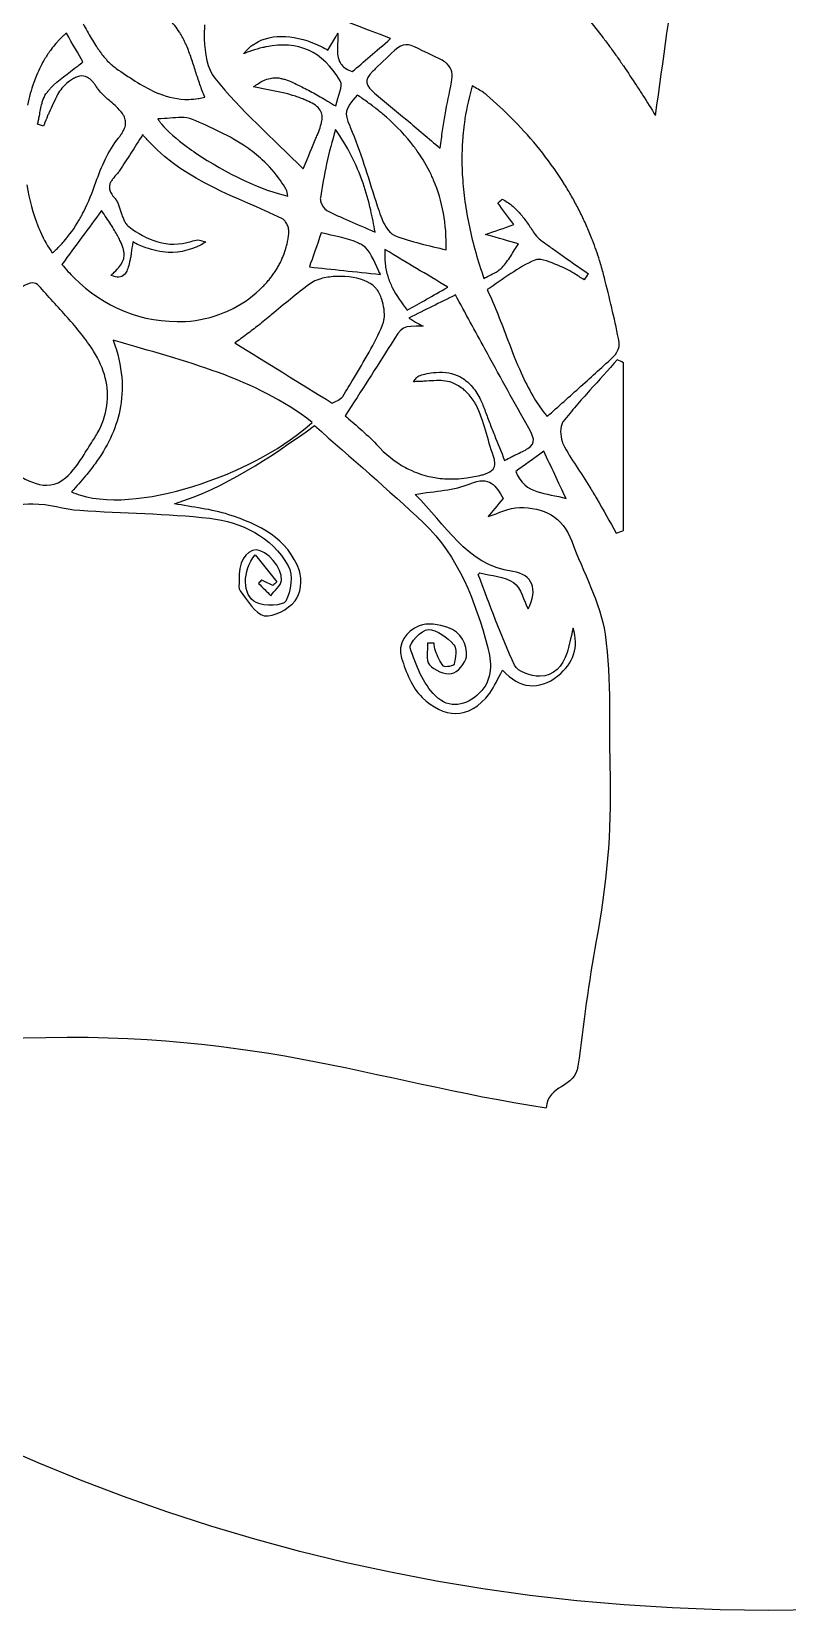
# Model space of a CAD drawing. Extents: x 0 to 430, y 0 to 430.
# Drawn here: x 130.6 to 217.1, y 0.1 to 180.9 of the extents above; entities that cross this region are included whole.
import ezdxf

# ---------------------------------------------------------------- set-up
doc = ezdxf.new("R2010")
doc.units = 0
doc.layers.add('Calque_1', color=7, linetype='CONTINUOUS')

msp = doc.modelspace()

# ---------------------------------------------------------------- linework, layer by layer
at = {"layer": 'Calque_1', "color": 7}
for points in [[(133.66023, 179.88313), (133.66023, 179.88261)], [(134.57985, 180.75994), (134.57956, 180.7606)], [(137.93245, 179.37878), (137.93245, 179.37826)], [(147.6073, 180.75649), (147.6073, 180.75701)], [(147.80574, 180.41905), (147.80574, 180.41956)], [(148.32612, 179.36588), (148.32612, 179.3664)], [(155.95184, 179.43516), (155.95235, 179.43516)], [(138.18825, 178.98914), (138.18825, 178.98862)], [(139.01197, 177.8998), (139.01197, 177.89928)], [(148.62274, 178.63672), (148.62274, 178.63724)], [(148.89094, 177.8931), (148.89094, 177.89362)], [(165.80494, 177.64511), (165.80494, 177.6446)], [(149.14054, 177.14069), (149.14054, 177.14121)], [(149.38032, 176.38518), (149.38032, 176.3857)], [(144.94546, 173.93255), (144.94597, 173.93255)], [(156.32184, 174.84364), (156.32236, 174.84364)], [(162.1344, 174.31501), (162.13492, 174.31501)], [(162.88371, 173.92175), (162.88423, 173.92175)], [(167.87055, 173.6789), (167.87055, 173.67838)], [(181.06446, 174.73462), (181.06457, 174.73465)], [(148.59954, 173.18379), (148.60006, 173.18379)], [(165.43136, 172.42726), (165.43136, 172.42778)], [(131.96453, 170.10891), (131.28188, 170.3368)], [(147.7095, 171.09763), (147.7095, 171.09815)], [(163.69863, 170.14471), (163.69863, 170.14522)], [(180.12816, 170.32613), (180.12816, 170.32561)], [(180.21966, 170.97364), (180.21966, 170.97312)], [(185.68124, 170.90436), (185.68072, 170.90436)], [(140.54362, 168.75203), (140.54362, 168.75254)], [(140.74361, 169.00627), (140.74361, 169.00679)], [(140.91518, 169.25014), (140.91518, 169.25065)], [(141.05832, 169.48475), (141.05832, 169.48527)], [(143.33057, 169.14585), (143.33115, 169.14629)], [(143.33115, 169.14629), (143.33115, 169.14429)], [(144.15946, 168.21051), (144.15946, 168.21102)], [(163.37927, 169.25381), (163.37927, 169.25432)], [(167.32278, 169.43058), (167.32278, 169.43006)], [(177.66013, 169.6083), (177.66013, 169.60882)], [(179.9876, 169.0151), (179.9876, 169.01458)], [(141.96482, 167.01264), (141.96482, 167.01212)], [(155.20569, 167.70817), (155.20517, 167.70817)], [(177.37281, 167.60016), (177.37281, 167.60068)], [(179.88218, 167.00954), (179.88218, 167.00902)], [(140.43779, 164.71252), (140.43779, 164.712)], [(140.57525, 164.8846), (140.57525, 164.88409)], [(157.0185, 166.27415), (157.01798, 166.27415)], [(139.50446, 163.11727), (139.50446, 163.11675)], [(139.52146, 163.31829), (139.52146, 163.31777)], [(139.52516, 162.90436), (139.52516, 162.90385)], [(139.57216, 163.50949), (139.57216, 163.50898)], [(139.65076, 163.69243), (139.65076, 163.69191)], [(139.75307, 163.86916), (139.75307, 163.86864)], [(139.87296, 164.04073), (139.87296, 164.04021)], [(168.55292, 163.56836), (168.55292, 163.56887)], [(179.93848, 164.2681), (179.93848, 164.26759)], [(191.62713, 163.44073), (191.62713, 163.44125)], [(139.58926, 162.67905), (139.58926, 162.67854)], [(139.70088, 162.43876), (139.70088, 162.43824)], [(184.47413, 161.74887), (184.47464, 161.74887)], [(163.77176, 157.91496), (163.77176, 157.91446)], [(168.02112, 156.71917), (168.0206, 156.71917)], [(189.97456, 156.29237), (189.97508, 156.29237)], [(130.70453, 152.17578), (130.70453, 152.17681)], [(134.75338, 153.48944), (134.75389, 153.48944)], [(165.90755, 152.91117), (165.90755, 152.91216)], [(183.77753, 153.40312), (183.77804, 153.40312)], [(192.69275, 153.27395), (192.69223, 153.27395)], [(179.13109, 150.79559), (179.13103, 150.79603)], [(173.59909, 149.02713), (173.59961, 149.02713)], [(139.94893, 145.5917), (139.94893, 145.5897)], [(139.94893, 145.59126), (139.94893, 145.5917)], [(197.6653, 143.35565), (197.6653, 143.35465)], [(198.37688, 123.81218), (198.37688, 143.02546)], [(189.25083, 132.88548), (189.25083, 132.88601)], [(173.41097, 131.02049), (173.41149, 131.02049)], [(174.12617, 130.66547), (174.12669, 130.66547)], [(182.1603, 130.17504), (182.16082, 130.17504)]]:
    msp.add_lwpolyline(points, dxfattribs=at)
for points in [[(173.46142, 179.44543)], [(167.87055, 173.67892)], [(165.40375, 169.72354)], [(163.77176, 157.91496)], [(171.05454, 155.99363)], [(197.66529, 143.35568)]]:
    msp.add_lwpolyline(points, close=True, dxfattribs=at)
for points in [[(215, 0.14453), (96.33861, 0.14454), (0.14456, 96.33859), (0.14455, 214.99998)], [(429.85545, 215.00007), (429.85545, 96.33865), (333.66142, 0.14454), (215, 0.14453)], [(202.03642, 171.33216), (202.92732, 177.70313), (203.78575, 183.84331), (204.64711, 190.00234)], [(171.71259, 180.14419), (164.84445, 182.77505), (158.70167, 185.12804), (152.36855, 187.55407)], [(136.49481, 181.82049), (136.80996, 181.28084), (137.12003, 180.72612), (137.44101, 180.18235)], [(147.5241, 180.8862), (147.20003, 181.3934), (146.82462, 181.87168), (146.37534, 182.30782)], [(147.6073, 180.75701), (147.5805, 180.80061), (147.5517, 180.84301), (147.5241, 180.8862)], [(150.40541, 181.70938), (150.37711, 181.19812), (150.36381, 180.65108), (150.37851, 180.09552)], [(156.19265, 179.59484), (158.1531, 180.81517), (160.9585, 180.61917), (163.8144, 179.19796)], [(194.34025, 182.40642), (194.91153, 181.70781), (195.46667, 181.00018), (196.00837, 180.28407)], [(133.37705, 179.56894), (133.19209, 179.35597), (133.01501, 179.13613), (132.8453, 178.91006)], [(133.66023, 179.88261), (133.56403, 179.77972), (133.46939, 179.67528), (133.37705, 179.56894)], [(133.95479, 180.18647), (133.85458, 180.08707), (133.75653, 179.98611), (133.66023, 179.88313)], [(134.26123, 180.47896), (134.15706, 180.38326), (134.055, 180.28587), (133.95479, 180.18647)], [(134.57956, 180.7606), (134.4714, 180.6687), (134.36539, 180.57465), (134.26123, 180.47896)], [(136.48258, 177.48159), (135.98967, 178.33102), (135.29158, 179.5342), (134.57985, 180.75994)], [(137.44101, 180.18235), (137.60146, 179.91053), (137.76458, 179.64177), (137.93245, 179.37878)], [(137.93245, 179.37826), (138.01635, 179.24689), (138.10179, 179.11708), (138.18825, 178.98914)], [(147.80574, 180.41956), (147.74204, 180.53317), (147.67564, 180.64545), (147.6073, 180.75649)], [(147.99074, 180.07488), (147.93124, 180.1908), (147.86947, 180.30544), (147.80574, 180.41905)], [(148.14939, 179.7395), (148.09639, 179.85108), (148.0471, 179.96516), (147.99074, 180.07488)], [(148.32612, 179.3664), (148.27092, 179.49276), (148.20838, 179.61518), (148.14939, 179.7395)], [(148.62274, 178.63724), (148.52914, 178.88281), (148.43084, 179.12616), (148.32612, 179.36588)], [(150.37851, 180.09552), (150.42271, 178.42822), (150.7167, 176.68418), (151.59239, 175.5976)], [(155.0847, 178.64606), (155.21585, 178.79763), (155.35391, 178.93887), (155.49863, 179.07032)], [(155.49863, 179.07032), (155.64324, 179.20169), (155.79458, 179.32366), (155.95184, 179.43516)], [(157.0696, 179.11321), (156.64987, 179.01401), (156.22088, 178.88993), (155.78234, 178.74114)], [(155.95235, 179.43516), (156.03105, 179.49096), (156.11097, 179.54398), (156.19265, 179.59484)], [(157.48559, 179.20411), (157.34786, 179.17661), (157.20945, 179.14621), (157.0696, 179.11321)], [(165.94451, 175.28911), (163.92917, 178.7379), (161.06676, 179.91874), (157.48559, 179.20411)], [(163.8144, 179.19796), (164.0524, 179.07953), (164.29086, 178.95245), (164.52909, 178.81711)], [(164.52909, 178.81711), (164.82907, 179.32836), (165.12879, 179.83974), (165.42878, 180.35086)], [(165.42878, 180.35086), (165.49048, 180.45591), (165.55265, 180.56051), (165.6143, 180.66557)], [(165.668, 180.75707), (165.6946, 179.6563), (165.44056, 178.53282), (165.80494, 177.64511)], [(165.6143, 180.66557), (165.6322, 180.69607), (165.6501, 180.72657), (165.668, 180.75707)], [(167.32423, 176.35734), (168.65005, 177.5013), (169.96006, 178.63184), (171.71259, 180.14419)], [(173.46142, 179.44543), (172.61867, 179.44143), (172.04012, 178.63498), (170.06369, 176.80321)], [(177.45136, 177.73752), (175.15407, 178.82884), (174.20502, 179.44935), (173.46142, 179.44543)], [(196.00837, 180.28407), (196.27917, 179.92607), (196.54647, 179.56615), (196.8109, 179.20403)], [(196.8109, 179.20403), (197.07542, 178.8418), (197.33653, 178.47777), (197.59535, 178.11159)], [(132.13216, 177.85276), (131.76358, 177.24349), (131.44039, 176.59954), (131.16013, 175.92885)], [(132.8453, 178.91006), (132.59084, 178.57112), (132.35331, 178.21833), (132.13216, 177.85276)], [(135.91466, 177.02994), (136.10392, 177.17658), (136.29374, 177.32656), (136.48258, 177.48159)], [(138.18825, 178.98862), (138.27475, 178.86069), (138.36277, 178.73507), (138.45231, 178.61138)], [(138.45231, 178.61138), (138.54201, 178.48747), (138.63289, 178.36589), (138.7262, 178.24706)], [(138.7262, 178.24706), (138.8194, 178.12835), (138.91465, 178.01261), (139.01197, 177.8998)], [(139.01197, 177.89928), (139.10917, 177.78657), (139.20885, 177.67713), (139.31066, 177.57114)], [(139.31066, 177.57114), (139.61645, 177.25277), (139.94371, 176.96667), (140.29975, 176.72364)], [(148.89094, 177.89362), (148.80524, 178.14315), (148.71634, 178.39109), (148.62274, 178.63672)], [(149.14054, 177.14121), (149.05954, 177.39268), (148.97661, 177.64357), (148.89094, 177.8931)], [(155.78234, 178.74114), (155.49044, 178.64214), (155.1941, 178.53201), (154.89402, 178.41145)], [(154.89402, 178.41145), (154.95592, 178.49215), (155.0193, 178.57045), (155.0847, 178.64606)], [(165.80494, 177.6446), (165.95076, 177.28957), (166.19572, 176.97217), (166.59714, 176.70925)], [(178.04305, 177.37941), (177.87911, 177.50833), (177.68302, 177.62748), (177.45136, 177.73752)], [(178.19601, 177.24712), (178.14831, 177.29222), (178.09771, 177.33642), (178.04305, 177.37941)], [(178.68384, 175.14233), (178.84981, 176.00995), (178.76824, 176.70578), (178.19601, 177.24712)], [(197.59535, 178.11159), (197.85408, 177.74553), (198.11006, 177.37763), (198.36378, 177.00778)], [(131.16013, 175.92885), (131.04803, 175.66057), (130.94295, 175.38819), (130.84439, 175.11185)], [(132.78306, 174.4642), (133.65594, 175.39524), (134.77932, 176.15013), (135.91466, 177.02994)], [(135.38863, 175.56858), (135.24129, 175.48378), (135.09702, 175.38532), (134.95661, 175.27867)], [(135.83873, 175.77528), (135.68618, 175.72448), (135.53582, 175.65326), (135.38863, 175.56858)], [(136.06973, 175.83578), (135.99253, 175.82108), (135.91493, 175.80068), (135.83873, 175.77528)], [(137.0154, 175.68799), (136.69674, 175.86129), (136.37935, 175.89449), (136.06973, 175.83578)], [(137.25415, 175.53089), (137.17445, 175.59249), (137.09507, 175.64466), (137.0154, 175.68799)], [(137.49341, 175.31695), (137.41381, 175.39835), (137.33389, 175.4693), (137.25415, 175.53089)], [(140.29975, 176.72364), (141.71036, 175.76082), (143.16893, 174.72317), (144.75322, 174.02045)], [(149.38032, 176.3857), (149.30082, 176.63716), (149.22151, 176.88922), (149.14054, 177.14069)], [(149.62113, 175.63329), (149.53983, 175.88278), (149.45983, 176.13372), (149.38032, 176.38518)], [(149.87176, 174.88967), (149.78546, 175.13539), (149.70245, 175.38364), (149.62113, 175.63329)], [(151.59239, 175.5976), (154.54628, 171.93298), (158.13975, 168.78425), (161.69513, 165.20961)], [(157.00345, 175.25296), (157.12072, 175.31266), (157.23987, 175.367), (157.3595, 175.41574)], [(157.3595, 175.41574), (157.59876, 175.51324), (157.84159, 175.58684), (158.08349, 175.62813)], [(158.08349, 175.62813), (158.26491, 175.65913), (158.44556, 175.67213), (158.62402, 175.66323)], [(158.62402, 175.66323), (158.68352, 175.66023), (158.74291, 175.65423), (158.80179, 175.64673)], [(158.80179, 175.64673), (158.94574, 175.62743), (159.08874, 175.60073), (159.23122, 175.56713)], [(159.23122, 175.56713), (159.3737, 175.53363), (159.51541, 175.49373), (159.65652, 175.44827)], [(159.65652, 175.44827), (159.93873, 175.35747), (160.21849, 175.24499), (160.49574, 175.12116)], [(166.59714, 176.70925), (166.79792, 176.57774), (167.03787, 176.45958), (167.32423, 176.35734)], [(169.65183, 176.35673), (168.56864, 175.42444), (168.9329, 174.68167), (169.88179, 173.89952)], [(170.06369, 176.80321), (169.91573, 176.66619), (169.80419, 176.488), (169.65183, 176.35673)], [(198.36378, 177.00778), (198.87129, 176.26799), (199.36935, 175.52098), (199.86084, 174.76709)], [(130.84439, 175.11185), (130.54862, 174.28266), (130.31322, 173.41961), (130.13332, 172.53578)], [(131.93919, 173.19503), (132.04885, 173.48388), (132.18658, 173.75046), (132.36862, 173.98258)], [(132.36862, 173.98258), (132.43382, 174.06578), (132.50103, 174.14781), (132.57016, 174.22804)], [(132.57016, 174.22804), (132.63916, 174.30814), (132.71041, 174.3867), (132.78306, 174.4642)], [(133.58099, 173.73355), (133.22199, 173.08387), (132.94953, 172.3414), (132.61154, 171.67941)], [(134.06313, 174.45753), (133.88217, 174.23843), (133.72459, 173.99342), (133.58099, 173.73355)], [(134.20317, 174.6167), (134.15487, 174.5653), (134.10837, 174.51231), (134.06313, 174.45753)], [(134.35355, 174.76552), (134.30185, 174.71792), (134.25151, 174.66802), (134.20317, 174.6167)], [(134.95661, 175.27867), (134.74601, 175.11869), (134.54419, 174.94089), (134.35355, 174.76552)], [(137.73216, 175.04152), (137.65286, 175.14415), (137.57304, 175.2356), (137.49341, 175.31695)], [(137.96935, 174.69942), (137.89055, 174.82483), (137.81147, 174.93889), (137.73216, 175.04152)], [(138.2205, 174.34233), (138.1309, 174.45778), (138.04676, 174.57625), (137.96935, 174.69942)], [(138.81426, 173.68449), (138.60092, 173.89396), (138.39977, 174.11143), (138.2205, 174.34233)], [(139.14189, 173.37547), (139.03041, 173.4772), (138.92093, 173.57976), (138.81426, 173.68449)], [(144.75322, 174.02045), (144.81762, 173.99185), (144.88063, 173.96005), (144.94546, 173.93255)], [(144.94597, 173.93255), (145.00387, 173.90805), (145.0634, 173.88785), (145.12168, 173.86435)], [(145.12168, 173.86435), (145.14068, 173.85635), (145.15998, 173.84975), (145.17908, 173.84215)], [(145.17908, 173.84215), (146.25169, 173.41567), (147.38277, 173.15186), (148.59954, 173.18379)], [(150.14203, 174.16103), (150.04753, 174.40087), (149.95807, 174.64395), (149.87176, 174.88967)], [(150.44175, 173.45255), (150.33578, 173.68454), (150.23655, 173.92119), (150.14203, 174.16103)], [(156.003, 174.61058), (156.10632, 174.69038), (156.21279, 174.76846), (156.32184, 174.84364)], [(160.49368, 173.6432), (159.0416, 174.0873), (157.49672, 174.2794), (156.003, 174.61058)], [(156.32236, 174.84364), (156.36516, 174.87314), (156.41006, 174.89984), (156.45361, 174.92844)], [(156.45361, 174.92844), (156.63217, 175.0455), (156.81501, 175.15708), (157.00345, 175.25296)], [(161.10966, 173.43649), (160.90643, 173.51129), (160.70112, 173.57979), (160.49368, 173.6432)], [(160.49574, 175.12116), (160.773, 174.99732), (161.04797, 174.8619), (161.32102, 174.72428)], [(161.32102, 174.72428), (161.59406, 174.58667), (161.86484, 174.44716), (162.1344, 174.31501)], [(162.13492, 174.31501), (162.38589, 174.19193), (162.633, 174.0608), (162.88371, 173.92175)], [(162.88423, 173.92175), (163.13506, 173.78258), (163.38916, 173.63529), (163.65421, 173.47888)], [(165.43136, 172.42778), (165.6573, 173.5474), (166.28723, 174.70249), (165.94451, 175.28911)], [(167.87055, 173.67838), (166.40075, 171.99662), (166.39977, 171.63851), (167.02099, 170.1463)], [(168.46741, 173.27636), (168.27086, 173.41177), (168.072, 173.54606), (167.87055, 173.67892)], [(169.88179, 173.89952), (171.10257, 172.89325), (172.31439, 171.87601), (173.55134, 170.83149)], [(177.94435, 171.42215), (178.16291, 172.66703), (178.44614, 173.90047), (178.68384, 175.14233)], [(181.06457, 174.73465), (180.69814, 173.51757), (180.41659, 172.26264), (180.21966, 170.97364)], [(182.32795, 173.97032), (181.94145, 174.23364), (181.50574, 174.45587), (181.06446, 174.73462)], [(182.51657, 173.83493), (182.45507, 173.88153), (182.39237, 173.92643), (182.32795, 173.97032)], [(182.69641, 173.68972), (182.63821, 173.74002), (182.57806, 173.78832), (182.51657, 173.83493)], [(185.68072, 170.90436), (184.73287, 171.86299), (183.73716, 172.79066), (182.69641, 173.68972)], [(199.86084, 174.76709), (200.10655, 174.39021), (200.35038, 174.01191), (200.5931, 173.63176)], [(200.5931, 173.63176), (201.07862, 172.87134), (201.55879, 172.10463), (202.03642, 171.33216)], [(131.49167, 171.29695), (131.58287, 171.78771), (131.66578, 172.28526), (131.79398, 172.74699)], [(131.79398, 172.74699), (131.83668, 172.9009), (131.88438, 173.0506), (131.93919, 173.19503)], [(140.48651, 172.15745), (140.06254, 172.5793), (139.58782, 172.96853), (139.14189, 173.37547)], [(141.12936, 171.34872), (140.98229, 171.61211), (140.76709, 171.87823), (140.48651, 172.15745)], [(148.60006, 173.18379), (148.95593, 173.19279), (149.31903, 173.22749), (149.68991, 173.28973)], [(149.68991, 173.28973), (149.70981, 173.29273), (149.73001, 173.29773), (149.74981, 173.30113)], [(149.74981, 173.30113), (149.97758, 173.34113), (150.20796, 173.39063), (150.44175, 173.45255)], [(161.65381, 173.22824), (161.48341, 173.29624), (161.30209, 173.36561), (161.10966, 173.43649)], [(162.13285, 173.02722), (161.9838, 173.09362), (161.82421, 173.16025), (161.65381, 173.22824)], [(162.90387, 172.62879), (162.687, 172.76305), (162.43096, 172.89438), (162.13285, 173.02722)], [(163.83766, 171.47951), (163.74296, 171.93716), (163.44601, 172.2932), (162.90387, 172.62879)], [(163.65421, 173.47888), (164.18435, 173.16605), (164.75751, 172.81698), (165.43136, 172.42726)], [(169.61669, 172.44799), (169.24382, 172.72942), (168.86051, 173.00554), (168.46741, 173.27636)], [(170.16808, 172.02217), (169.98686, 172.16564), (169.80313, 172.30727), (169.61669, 172.44799)], [(171.22332, 171.14419), (170.88234, 171.44256), (170.53053, 171.73523), (170.16808, 172.02217)], [(131.28188, 170.3368), (131.32408, 170.49118), (131.36128, 170.64961), (131.39557, 170.81016)], [(131.39557, 170.81016), (131.42987, 170.97071), (131.46127, 171.13337), (131.49167, 171.29695)], [(132.01313, 170.23448), (131.99673, 170.19278), (131.98143, 170.15048), (131.96453, 170.10891)], [(132.03173, 170.28208), (132.02573, 170.26618), (132.01933, 170.25038), (132.01313, 170.23448)], [(132.43222, 171.29597), (132.28863, 170.96331), (132.16425, 170.62057), (132.03173, 170.28208)], [(132.61154, 171.67941), (132.54734, 171.55374), (132.48825, 171.42578), (132.43222, 171.29597)], [(141.22706, 171.15183), (141.19886, 171.21753), (141.16616, 171.28287), (141.12936, 171.34872)], [(141.17408, 169.71161), (141.27595, 169.93427), (141.33657, 170.14627), (141.35701, 170.35188)], [(141.36401, 170.55548), (141.35801, 170.75744), (141.31171, 170.95472), (141.22706, 171.15183)], [(141.35701, 170.35188), (141.36401, 170.42038), (141.36601, 170.48817), (141.36401, 170.55548)], [(147.7095, 171.09815), (146.91645, 171.09615), (146.01583, 170.95035), (145.05334, 170.95035)], [(145.05334, 170.95035), (145.11304, 170.85395), (145.17913, 170.75603), (145.25126, 170.65631)], [(145.25126, 170.65631), (145.32336, 170.55661), (145.40139, 170.4551), (145.48535, 170.35246)], [(145.48535, 170.35246), (146.15702, 169.53133), (147.19721, 168.62231), (148.44176, 167.71437)], [(149.01124, 170.88317), (148.62247, 171.04788), (148.18534, 171.09877), (147.7095, 171.09763)], [(155.20517, 167.70817), (153.30367, 169.01494), (151.16207, 169.97233), (149.01124, 170.88317)], [(163.37927, 169.25432), (163.51065, 169.58114), (163.61811, 169.87616), (163.69863, 170.14471)], [(163.69863, 170.14522), (163.77913, 170.41389), (163.83267, 170.65575), (163.85676, 170.87644)], [(163.85676, 170.87644), (163.88086, 171.09714), (163.87556, 171.29644), (163.83766, 171.47951)], [(167.02099, 170.1463), (167.10969, 169.93312), (167.21111, 169.69722), (167.32278, 169.43058)], [(174.38385, 167.78419), (173.47638, 168.98367), (172.41674, 170.09989), (171.22332, 171.14419)], [(173.55134, 170.83149), (174.78829, 169.78697), (176.05042, 168.71487), (177.37281, 167.60016)], [(177.66013, 169.60882), (177.75033, 170.23584), (177.84028, 170.83007), (177.94435, 171.42215)], [(180.12816, 170.32561), (180.07196, 169.89236), (180.02506, 169.4555), (179.9876, 169.0151)], [(180.21966, 170.97312), (180.18686, 170.75842), (180.15626, 170.54267), (180.12816, 170.32613)], [(186.24399, 170.32558), (186.0583, 170.51979), (185.87081, 170.71264), (185.68124, 170.90436)], [(191.62713, 163.44125), (190.09294, 165.90199), (188.28658, 168.18936), (186.24399, 170.32558)], [(137.96187, 163.69859), (138.58991, 165.47675), (139.36606, 167.32228), (140.54362, 168.75203)], [(140.54362, 168.75254), (140.61482, 168.83904), (140.68183, 168.92341), (140.74361, 169.00627)], [(140.74361, 169.00679), (140.76241, 169.03199), (140.77791, 169.05579), (140.79581, 169.08069)], [(140.79581, 169.08069), (140.80181, 169.08969), (140.80811, 169.09819), (140.81441, 169.10699)], [(140.81441, 169.10699), (140.84841, 169.15489), (140.88441, 169.20339), (140.91518, 169.25014)], [(140.91518, 169.25065), (140.96758, 169.33025), (141.0152, 169.40807), (141.05832, 169.48475)], [(141.05832, 169.48527), (141.10152, 169.56207), (141.14012, 169.63739), (141.17408, 169.71161)], [(143.33115, 169.14429), (142.8434, 168.38581), (142.39543, 167.68415), (141.96482, 167.01264)], [(143.73985, 168.66888), (143.6017, 168.82474), (143.46528, 168.98337), (143.33057, 169.14585)], [(144.15946, 168.21102), (144.01801, 168.36053), (143.87799, 168.51302), (143.73985, 168.66888)], [(159.31461, 159.5118), (154.09827, 162.03998), (148.40284, 163.72568), (144.15946, 168.21051)], [(161.69513, 165.20961), (162.34395, 166.77063), (162.74305, 167.7595), (163.16429, 168.73911)], [(163.16429, 168.73911), (163.24169, 168.91897), (163.31359, 169.09044), (163.37927, 169.25381)], [(165.4037, 169.72352), (164.59734, 167.10933), (164.06269, 164.51867), (163.66634, 161.90694)], [(168.55292, 163.56887), (167.79135, 165.78731), (166.77821, 167.8051), (165.40375, 169.72354)], [(167.32278, 169.43006), (168.4666, 166.69899), (169.23936, 163.81507), (170.181, 160.99648)], [(177.37281, 167.60068), (177.47918, 168.3222), (177.56999, 168.98143), (177.66013, 169.6083)], [(179.9876, 169.01458), (179.9314, 168.35389), (179.8962, 167.68535), (179.88218, 167.00954)], [(141.96482, 167.01212), (141.53423, 166.34063), (141.12045, 165.69987), (140.70134, 165.06237)], [(148.44176, 167.71437), (148.7529, 167.48739), (149.07654, 167.26025), (149.41069, 167.03483)], [(149.41069, 167.03483), (152.75231, 164.78052), (157.11704, 162.67434), (159.94803, 162.11317)], [(157.01798, 166.27415), (156.44623, 166.79853), (155.8394, 167.27265), (155.20569, 167.70817)], [(174.76315, 167.26536), (174.63976, 167.44015), (174.51348, 167.61283), (174.38385, 167.78419)], [(176.37132, 164.50842), (175.9185, 165.47358), (175.38008, 166.39138), (174.76315, 167.26536)], [(179.88218, 167.00902), (179.86348, 166.10787), (179.88242, 165.19377), (179.93848, 164.2681)], [(140.43779, 164.712), (140.24921, 164.48498), (140.04321, 164.26715), (139.87296, 164.04073)], [(140.57525, 164.88409), (140.53115, 164.82599), (140.48485, 164.7692), (140.43779, 164.71252)], [(140.70134, 165.06237), (140.66184, 165.00217), (140.61944, 164.9428), (140.57525, 164.8846)], [(159.09692, 163.88257), (158.48025, 164.78631), (157.78087, 165.57492), (157.0185, 166.27415)], [(130.04401, 163.3844), (130.32586, 161.6925), (130.75907, 160.09529), (131.31318, 158.69528)], [(136.57642, 160.3608), (137.1085, 161.42519), (137.55444, 162.54474), (137.96187, 163.69859)], [(139.52146, 163.31777), (139.50996, 163.25267), (139.50416, 163.18592), (139.50446, 163.11727)], [(139.50446, 163.11675), (139.50472, 163.04795), (139.51146, 162.97728), (139.52516, 162.90436)], [(139.57216, 163.50898), (139.55046, 163.44688), (139.53306, 163.38341), (139.52146, 163.31829)], [(139.52516, 162.90385), (139.53896, 162.83105), (139.56026, 162.75645), (139.58926, 162.67905)], [(139.65076, 163.69191), (139.62046, 163.63221), (139.59396, 163.57164), (139.57216, 163.50949)], [(139.75307, 163.86864), (139.71587, 163.81084), (139.68107, 163.75216), (139.65076, 163.69243)], [(139.87296, 164.04021), (139.83046, 163.98371), (139.79036, 163.92701), (139.75307, 163.86916)], [(159.75218, 162.87436), (159.56617, 163.22742), (159.32314, 163.55139), (159.09692, 163.88257)], [(159.94803, 162.11317), (159.87753, 162.40395), (159.86283, 162.66445), (159.75218, 162.87436)], [(169.42883, 160.48329), (169.18024, 161.5572), (168.89132, 162.58253), (168.55292, 163.56836)], [(176.6328, 163.92396), (176.5491, 164.12084), (176.46189, 164.31539), (176.37132, 164.50842)], [(178.05907, 155.93684), (178.14237, 158.91851), (177.63706, 161.56133), (176.6328, 163.92396)], [(179.93848, 164.26759), (179.99458, 163.34191), (180.08788, 162.4044), (180.21857, 161.45691)], [(192.03847, 162.76584), (191.9036, 162.9923), (191.76652, 163.21715), (191.62713, 163.44073)], [(192.82085, 161.38867), (192.56938, 161.85357), (192.30837, 162.31267), (192.03847, 162.76584)], [(139.58926, 162.67854), (139.61826, 162.60114), (139.65516, 162.52137), (139.70088, 162.43876)], [(139.70088, 162.43824), (139.74668, 162.35554), (139.8015, 162.27029), (139.86573, 162.18192)], [(139.86573, 162.18192), (139.93003, 162.09352), (140.0041, 162.00219), (140.08846, 161.90752)], [(140.08846, 161.90752), (140.13776, 161.85212), (140.18416, 161.79396), (140.22746, 161.73234)], [(140.22746, 161.73234), (140.27076, 161.67074), (140.31126, 161.60597), (140.34942, 161.53906)], [(140.34942, 161.53906), (140.38752, 161.47216), (140.42352, 161.40312), (140.45742, 161.33184)], [(140.45742, 161.33184), (140.49132, 161.26054), (140.52362, 161.1874), (140.55402, 161.11274)], [(140.55402, 161.11274), (140.61482, 160.96322), (140.66945, 160.80812), (140.72145, 160.65075)], [(163.66634, 161.90694), (163.64944, 161.79557), (163.66134, 161.66344), (163.69584, 161.52453)], [(163.69584, 161.52453), (163.69984, 161.50813), (163.70724, 161.49113), (163.71184, 161.47443)], [(163.71184, 161.47443), (163.71584, 161.45913), (163.72184, 161.44343), (163.72634, 161.42793)], [(163.72634, 161.42793), (163.84748, 161.03664), (164.11978, 160.61912), (164.39658, 160.47553)], [(170.181, 160.99648), (170.31552, 160.59381), (170.45349, 160.19278), (170.59648, 159.79344)], [(180.21857, 161.45691), (180.34928, 160.50925), (180.51729, 159.55151), (180.72242, 158.58472)], [(183.98268, 161.31583), (184.14671, 161.46016), (184.31038, 161.60481), (184.47413, 161.74887)], [(185.8203, 158.84155), (185.15096, 159.74293), (184.56694, 160.5293), (183.98268, 161.31583)], [(184.47464, 161.74887), (184.89117, 161.54702), (185.26445, 161.30107), (185.60636, 161.02127)], [(185.60636, 161.02127), (185.7773, 160.88136), (185.94022, 160.73282), (186.09676, 160.57738)], [(193.54691, 159.97582), (193.31429, 160.4527), (193.07232, 160.92379), (192.82085, 161.38867)], [(138.61309, 160.45698), (137.12953, 158.43744), (135.62816, 156.3947), (134.06556, 154.26768)], [(134.28561, 156.89487), (134.95119, 157.65065), (135.51841, 158.46207), (136.01418, 159.31644)], [(136.01418, 159.31644), (136.11338, 159.48731), (136.20936, 159.65947), (136.30305, 159.8337)], [(136.30305, 159.8337), (136.39675, 160.00793), (136.48774, 160.1834), (136.57642, 160.3608)], [(139.66574, 158.85913), (139.36215, 159.33538), (139.0117, 159.86434), (138.61309, 160.45698)], [(140.72145, 160.65075), (140.77345, 160.49337), (140.82296, 160.33393), (140.87286, 160.17638)], [(140.87286, 160.17638), (140.92276, 160.01882), (140.97337, 159.86292), (141.02789, 159.71283)], [(141.02789, 159.71283), (141.05509, 159.63783), (141.08349, 159.56437), (141.11319, 159.49269)], [(141.11319, 159.49269), (141.14279, 159.42099), (141.17429, 159.35132), (141.20719, 159.28391)], [(141.20719, 159.28391), (141.24009, 159.21651), (141.27509, 159.1518), (141.31209, 159.0896)], [(159.47222, 159.4038), (159.42102, 159.4491), (159.36808, 159.4859), (159.31461, 159.5118)], [(159.62053, 159.24413), (159.57323, 159.30463), (159.52333, 159.35851), (159.47222, 159.4038)], [(159.75489, 159.04466), (159.71289, 159.11636), (159.66779, 159.18359), (159.62053, 159.24413)], [(164.39658, 160.47553), (166.02672, 159.62948), (167.74154, 158.94555), (169.92492, 157.98109)], [(169.92492, 157.98109), (169.77956, 158.84477), (169.61526, 159.67787), (169.42883, 160.48329)], [(170.59648, 159.79344), (170.82112, 159.16561), (171.19607, 158.40189), (171.67135, 157.93877)], [(186.09676, 160.57738), (186.25331, 160.42196), (186.40344, 160.2594), (186.54842, 160.0911)], [(186.54842, 160.0911), (186.6934, 159.92282), (186.83333, 159.74868), (186.96958, 159.57019)], [(186.96958, 159.57019), (187.24207, 159.21321), (187.49997, 158.83843), (187.75455, 158.45658)], [(194.21612, 158.52683), (194.00278, 159.01599), (193.77952, 159.49893), (193.54691, 159.97582)], [(131.31318, 158.69528), (131.40788, 158.45588), (131.50617, 158.22196), (131.60773, 157.99455)], [(131.60773, 157.99455), (132.01395, 157.08486), (132.47292, 156.27495), (132.97458, 155.59677)], [(140.08587, 158.1827), (139.95727, 158.39569), (139.81753, 158.62101), (139.66574, 158.85913)], [(140.43778, 157.5786), (140.33201, 157.76907), (140.21447, 157.96971), (140.08587, 158.1827)], [(140.72097, 157.03806), (140.63767, 157.20853), (140.54347, 157.38829), (140.43778, 157.5786)], [(141.31209, 159.0896), (141.34909, 159.0274), (141.38849, 158.96789), (141.43043, 158.91185)], [(141.43043, 158.91185), (141.47243, 158.85585), (141.51703, 158.80366), (141.56479, 158.75474)], [(141.56479, 158.75474), (141.61259, 158.70574), (141.66379, 158.66024), (141.71827, 158.61936)], [(141.71827, 158.61936), (143.76703, 157.07967), (146.15499, 156.05472), (148.87855, 156.91507)], [(159.87116, 158.81831), (159.83596, 158.89701), (159.79686, 158.97295), (159.75489, 159.04466)], [(159.96526, 158.57595), (159.93826, 158.65775), (159.90646, 158.73941), (159.87116, 158.81831)], [(159.88931, 156.79054), (159.92861, 156.96871), (159.96321, 157.14876), (159.99266, 157.33106)], [(160.03196, 158.33152), (160.01476, 158.41222), (159.99226, 158.49411), (159.96526, 158.57595)], [(159.99266, 157.33106), (160.02216, 157.51341), (160.04666, 157.69814), (160.06606, 157.88451)], [(160.06706, 158.09692), (160.06106, 158.17212), (160.04906, 158.25104), (160.03196, 158.33152)], [(160.06606, 157.88451), (160.07306, 157.95031), (160.07306, 158.02175), (160.06706, 158.09692)], [(163.77176, 157.91446), (163.25841, 156.4379), (162.78749, 155.08521), (162.40596, 153.98756)], [(168.0206, 156.71917), (166.75676, 157.31994), (165.22313, 157.49977), (163.77176, 157.91496)], [(171.67135, 157.93877), (171.71085, 157.90027), (171.75085, 157.86377), (171.79175, 157.82973)], [(171.79175, 157.82973), (171.87375, 157.76143), (171.9584, 157.7021), (172.04549, 157.65455)], [(172.04549, 157.65455), (172.08899, 157.63075), (172.13359, 157.60985), (172.17829, 157.59205)], [(172.17829, 157.59205), (174.0717, 156.83725), (176.11397, 156.45643), (178.05907, 155.93684)], [(180.72242, 158.58472), (181.13268, 156.65115), (181.69154, 154.68225), (182.39828, 152.68846)], [(182.5714, 157.71141), (183.70082, 158.10437), (184.67775, 158.4442), (185.8203, 158.84155)], [(186.35722, 156.63032), (185.25241, 156.9456), (184.14723, 157.26151), (182.5714, 157.71141)], [(187.75455, 158.45658), (187.88183, 158.26566), (188.00834, 158.07304), (188.1354, 157.87987)], [(188.1354, 157.87987), (188.45687, 157.39111), (188.96146, 157.01069), (189.47072, 156.64996)], [(194.52876, 157.78888), (194.427, 158.03655), (194.32278, 158.28227), (194.21612, 158.52683)], [(194.82641, 157.04164), (194.72971, 157.29233), (194.63045, 157.54133), (194.52876, 157.78888)], [(132.97458, 155.59677), (133.1334, 155.73377), (133.2883, 155.87342), (133.43811, 156.01534)], [(133.43811, 156.01534), (133.58792, 156.15726), (133.73302, 156.30175), (133.87426, 156.44838)], [(133.87426, 156.44838), (134.0155, 156.59501), (134.15249, 156.74371), (134.28561, 156.89487)], [(140.93801, 156.55231), (140.87681, 156.70571), (140.8043, 156.86743), (140.72097, 157.03806)], [(141.08891, 156.11511), (141.04931, 156.25391), (140.99921, 156.39893), (140.93801, 156.55231)], [(141.14011, 155.91151), (141.12571, 155.97771), (141.10871, 156.04571), (141.08891, 156.11511)], [(141.17581, 155.7172), (141.16681, 155.7806), (141.15461, 155.84526), (141.14011, 155.91151)], [(141.19491, 155.53067), (141.19091, 155.59157), (141.18491, 155.65378), (141.17581, 155.7172)], [(141.19891, 155.35134), (141.19991, 155.41014), (141.19914, 155.46974), (141.19491, 155.53067)], [(142.01127, 155.57511), (141.98247, 155.38545), (141.95327, 155.2072), (141.92287, 155.03975)], [(142.17871, 156.85101), (142.12401, 156.37798), (142.06886, 155.95409), (142.01127, 155.57511)], [(143.68869, 156.19524), (143.18329, 156.37682), (142.68071, 156.59841), (142.17871, 156.85101)], [(146.24668, 155.66504), (145.38069, 155.70144), (144.53103, 155.89274), (143.68869, 156.19524)], [(150.56424, 156.8536), (149.05922, 155.94433), (147.63198, 155.60678), (146.24668, 155.66504)], [(148.87855, 156.91507), (149.13076, 156.99467), (149.39278, 157.07522), (149.65319, 157.08509)], [(149.65319, 157.08509), (149.75289, 157.08909), (149.85382, 157.06499), (149.99322, 157.02309)], [(149.99322, 157.02309), (150.1325, 156.98129), (150.31019, 156.92146), (150.56424, 156.8536)], [(159.41027, 155.24333), (159.54339, 155.57388), (159.65951, 155.91421), (159.75702, 156.2624)], [(159.75702, 156.2624), (159.80572, 156.43631), (159.85002, 156.61234), (159.88931, 156.79054)], [(168.54511, 156.43393), (168.37675, 156.53875), (168.20152, 156.63342), (168.02112, 156.71917)], [(170.3171, 153.60154), (169.76806, 154.70064), (169.37467, 155.91728), (168.54511, 156.43393)], [(171.05452, 155.99363), (171.01462, 155.40255), (171.02872, 154.8563), (171.08762, 154.34568)], [(178.26444, 151.67193), (175.75723, 153.17468), (173.58308, 154.47802), (171.05454, 155.99363)], [(185.45908, 155.23351), (185.7612, 155.69661), (186.04743, 156.17442), (186.35722, 156.63032)], [(189.47072, 156.64996), (189.64044, 156.52968), (189.81044, 156.41167), (189.97456, 156.29237)], [(189.97508, 156.29237), (190.33553, 156.03046), (190.69758, 155.77149), (191.06132, 155.51413)], [(191.06132, 155.51413), (192.15255, 154.74205), (193.25554, 153.98579), (194.35104, 153.21969)], [(195.62998, 154.74151), (195.3852, 155.52277), (195.11675, 156.2893), (194.82641, 157.04164)], [(134.06556, 154.26768), (134.29053, 154.00125), (134.51979, 153.7419), (134.75338, 153.48944)], [(140.06815, 153.383), (140.5509, 153.85094), (140.8851, 154.25652), (141.05931, 154.68369)], [(141.05931, 154.68369), (141.08111, 154.73709), (141.10041, 154.79069), (141.11721, 154.84493)], [(141.11721, 154.84493), (141.16741, 155.00767), (141.19471, 155.17505), (141.19891, 155.35134)], [(141.61793, 153.81449), (141.57963, 153.70815), (141.53953, 153.61137), (141.49752, 153.52355)], [(141.82877, 154.57001), (141.76387, 154.27762), (141.69448, 154.02724), (141.61793, 153.81449)], [(141.92287, 155.03975), (141.89257, 154.8724), (141.86127, 154.71608), (141.82877, 154.57001)], [(158.41808, 153.37368), (158.51588, 153.52005), (158.61026, 153.66846), (158.70075, 153.81966)], [(158.70075, 153.81966), (158.79125, 153.97087), (158.87834, 154.12415), (158.9612, 154.28009)], [(158.9612, 154.28009), (159.0441, 154.43604), (159.12302, 154.59442), (159.19788, 154.75499)], [(159.19788, 154.75499), (159.27268, 154.91557), (159.34376, 155.07821), (159.41027, 155.24333)], [(162.40596, 153.98756), (165.05293, 153.71271), (167.53039, 153.45514), (170.5636, 153.14008)], [(171.08762, 154.34568), (171.14652, 153.83527), (171.25014, 153.36047), (171.38889, 152.9132)], [(188.21447, 154.7653), (186.29482, 153.96676), (184.61786, 152.58574), (182.76932, 151.39392)], [(184.02816, 153.5592), (184.18912, 153.66807), (184.33713, 153.78759), (184.46637, 153.92506)], [(184.46637, 153.92506), (184.83906, 154.32189), (185.15703, 154.77036), (185.45908, 155.23351)], [(188.73278, 154.8521), (188.54501, 154.8561), (188.37028, 154.8302), (188.21447, 154.7653)], [(188.92502, 154.8387), (188.85982, 154.8457), (188.79528, 154.8508), (188.73278, 154.8521)], [(191.47163, 153.92094), (190.67709, 154.23783), (189.70972, 154.74884), (188.92502, 154.8387)], [(191.78582, 153.78296), (191.68237, 153.83216), (191.57782, 153.87856), (191.47163, 153.92094)], [(192.69223, 153.27395), (192.39635, 153.45913), (192.0966, 153.63508), (191.78582, 153.78296)], [(196.08835, 153.15867), (195.94593, 153.69278), (195.7932, 154.22057), (195.62998, 154.74151)], [(130.70453, 152.17681), (130.04149, 152.17281), (128.92016, 151.37589), (128.00495, 150.41569)], [(131.40113, 151.87449), (131.25024, 152.04965), (130.93971, 152.17726), (130.70453, 152.17578)], [(134.70222, 148.20652), (133.61187, 149.43604), (132.47071, 150.63344), (131.40113, 151.87449)], [(134.75389, 153.48944), (134.98741, 153.23708), (135.22539, 152.99202), (135.46755, 152.75408)], [(135.46755, 152.75408), (138.86024, 149.42049), (143.10243, 147.52798), (148.23214, 147.7606)], [(139.67903, 153.01919), (139.81796, 153.14524), (139.94755, 153.2661), (140.06815, 153.383)], [(139.96583, 152.91999), (139.87443, 152.94769), (139.779, 152.98119), (139.67903, 153.01919)], [(141.36523, 153.28739), (141.04137, 152.79608), (140.60633, 152.72565), (139.96583, 152.91999)], [(141.49752, 153.52355), (141.45562, 153.43595), (141.41142, 153.35745), (141.36523, 153.28739)], [(157.08535, 151.73864), (157.20859, 151.86463), (157.32914, 151.99293), (157.44657, 152.12416)], [(157.44657, 152.12416), (157.56398, 152.2554), (157.67898, 152.3893), (157.79021, 152.52567)], [(157.79021, 152.52567), (157.90143, 152.66203), (158.00955, 152.80078), (158.11422, 152.9422)], [(162.48399, 152.06571), (160.963, 150.93332), (159.50995, 149.71036), (158.04498, 148.50262)], [(158.11422, 152.9422), (158.21889, 153.08362), (158.32032, 153.22734), (158.41808, 153.37368)], [(163.26223, 152.48325), (162.96585, 152.36749), (162.70248, 152.22835), (162.48399, 152.06571)], [(163.72939, 152.63933), (163.56642, 152.59313), (163.41033, 152.54113), (163.26223, 152.48325)], [(165.33498, 152.89666), (164.76727, 152.86376), (164.21829, 152.77778), (163.72939, 152.63933)], [(165.90755, 152.91216), (165.71567, 152.91216), (165.52421, 152.90816), (165.33498, 152.89666)], [(166.48323, 152.89097), (166.29176, 152.90337), (166.09943, 152.91037), (165.90755, 152.91117)], [(169.67373, 151.90241), (168.931, 152.4805), (167.72775, 152.80974), (166.48323, 152.89097)], [(169.83651, 151.76443), (169.78501, 151.81183), (169.73086, 151.85793), (169.67373, 151.90241)], [(170.5636, 153.14008), (170.4771, 153.28991), (170.39553, 153.44453), (170.3171, 153.60154)], [(171.38889, 152.9132), (171.52767, 152.46576), (171.70179, 152.0456), (171.90152, 151.64404)], [(182.39828, 152.68846), (182.58121, 152.79355), (182.76962, 152.88933), (182.95742, 152.98198)], [(182.95742, 152.98198), (183.23912, 153.12094), (183.51916, 153.25358), (183.77753, 153.40312)], [(183.77804, 153.40312), (183.86404, 153.45292), (183.9478, 153.50485), (184.02816, 153.5592)], [(193.87355, 152.52669), (193.47514, 152.76346), (193.08712, 153.0271), (192.69275, 153.27395)], [(194.35104, 153.21969), (194.19184, 152.9886), (194.03302, 152.75778), (193.87355, 152.52669)], [(196.29403, 152.35251), (196.22813, 152.62291), (196.15956, 152.8916), (196.08835, 153.15867)], [(197.87636, 145.37206), (197.42804, 147.71415), (196.85941, 150.0342), (196.29403, 152.35251)], [(153.67522, 149.24629), (154.9313, 149.89047), (156.09866, 150.73005), (157.08535, 151.73864)], [(170.10936, 151.46264), (170.03126, 151.56924), (169.93949, 151.66963), (169.83651, 151.76443)], [(170.6964, 150.27771), (170.54577, 150.7279), (170.34485, 151.14115), (170.10936, 151.46264)], [(170.96874, 148.05769), (171.04964, 148.74262), (170.93734, 149.55754), (170.6964, 150.27771)], [(171.90152, 151.64404), (172.36754, 150.70707), (172.97333, 149.87123), (173.59909, 149.02713)], [(173.59961, 149.02713), (175.07258, 149.86234), (176.48948, 150.6658), (178.26444, 151.67193)], [(179.13103, 150.79603), (177.23887, 149.85287), (175.723, 149.09695), (173.78304, 148.13003)], [(182.50298, 144.61355), (181.38641, 146.64494), (180.28266, 148.68323), (179.13109, 150.79559)], [(182.76932, 151.39392), (183.66777, 149.51358), (184.39634, 147.54892), (185.12938, 145.62217)], [(148.23214, 147.7606), (149.72245, 147.8283), (151.26129, 148.18706), (152.71765, 148.80033)], [(152.71765, 148.80033), (153.04129, 148.93659), (153.3612, 149.08524), (153.67522, 149.24629)], [(158.04498, 148.50262), (157.55662, 148.10008), (157.06679, 147.69934), (156.57272, 147.30424)], [(137.69997, 144.34422), (136.83225, 145.71489), (135.79256, 146.977), (134.70222, 148.20652)], [(156.57272, 147.30424), (156.13589, 146.95473), (155.68895, 146.61781), (155.23895, 146.28467)], [(167.44544, 141.18266), (168.67378, 143.18952), (169.8869, 145.20819), (170.79304, 147.35385)], [(170.79304, 147.35385), (170.82244, 147.42335), (170.84834, 147.49614), (170.87104, 147.57192)], [(170.87104, 147.57192), (170.91644, 147.72342), (170.94844, 147.88646), (170.96874, 148.05769)], [(175.41808, 147.20812), (173.02767, 147.23572), (173.05113, 147.22112), (171.75732, 145.15709)], [(173.78304, 148.13003), (174.6355, 147.6495), (175.02701, 147.42849), (175.41808, 147.20812)], [(162.72222, 136.19646), (156.16378, 141.30295), (148.32, 143.14418), (139.94893, 145.59126)], [(139.94893, 145.5897), (141.03827, 142.6103), (141.19941, 139.97426), (140.70392, 137.5752)], [(155.23895, 146.28467), (154.78892, 145.95159), (154.33607, 145.62197), (153.88761, 145.28629)], [(153.88761, 145.28629), (157.6517, 142.95735), (161.21086, 140.7549), (165.02802, 138.39315)], [(171.75732, 145.15709), (170.06743, 142.46112), (168.33532, 139.79206), (166.51578, 136.9457)], [(185.12938, 145.62217), (185.61802, 144.33783), (186.10863, 143.07037), (186.6528, 141.85601)], [(197.44388, 143.94993), (197.703, 144.27634), (197.89452, 144.77987), (197.89346, 145.18138)], [(197.89346, 145.18138), (197.89327, 145.24828), (197.88746, 145.31211), (197.87636, 145.37206)], [(139.22132, 138.10378), (139.51571, 140.23976), (138.95071, 142.36884), (137.69997, 144.34422)], [(187.19158, 136.14635), (185.58485, 138.94376), (184.05719, 141.78631), (182.50298, 144.61355)], [(197.6653, 143.35465), (196.62341, 142.18551), (195.56087, 141.03272), (194.51666, 139.86546)], [(195.41093, 142.05342), (196.04726, 142.6332), (196.68053, 143.21579), (197.30952, 143.80316)], [(197.30952, 143.80316), (197.35582, 143.84636), (197.40072, 143.89566), (197.44388, 143.94993)], [(198.37688, 143.02546), (198.13973, 143.13565), (197.90245, 143.24548), (197.66529, 143.35568)], [(166.22278, 139.17555), (166.6248, 139.84606), (167.036, 140.51376), (167.44544, 141.18266)], [(174.31636, 140.85356), (174.66889, 141.25133), (174.77048, 141.4785), (174.92614, 141.52637)], [(174.92614, 141.52637), (175.16377, 141.59897), (175.39603, 141.66189), (175.62274, 141.71552)], [(175.62274, 141.71552), (175.96263, 141.79592), (176.29079, 141.85514), (176.60666, 141.89276)], [(176.60666, 141.89276), (176.712, 141.90516), (176.81607, 141.91556), (176.91878, 141.92326)], [(176.91878, 141.92326), (177.94592, 142.00096), (178.84232, 141.84006), (179.61939, 141.43751)], [(179.61939, 141.43751), (179.69709, 141.39721), (179.77351, 141.35451), (179.84884, 141.30935)], [(179.84884, 141.30935), (180.07498, 141.17401), (180.29016, 141.01709), (180.49531, 140.83807)], [(186.6528, 141.85601), (187.06092, 140.94529), (187.49951, 140.06449), (187.98967, 139.22878)], [(193.49425, 140.32172), (194.13529, 140.89716), (194.7746, 141.47364), (195.41093, 142.05342)], [(174.92717, 140.86746), (174.72573, 140.85946), (174.52219, 140.85356), (174.31636, 140.85356)], [(175.52404, 140.89946), (175.32772, 140.88706), (175.12844, 140.87586), (174.92717, 140.86746)], [(176.6697, 140.96766), (176.30007, 140.95286), (175.91684, 140.92436), (175.52404, 140.89946)], [(178.71764, 140.75269), (178.09782, 140.97229), (177.40927, 140.99735), (176.6697, 140.96766)], [(179.94134, 140.05556), (179.55167, 140.36065), (179.13246, 140.60561), (178.71764, 140.75269)], [(180.31961, 139.73208), (180.19754, 139.8458), (180.07123, 139.95388), (179.94134, 140.05556)], [(181.26219, 138.60242), (181.01154, 139.00199), (180.68583, 139.39093), (180.31961, 139.73208)], [(180.49531, 140.83807), (180.70034, 140.65916), (180.89508, 140.45874), (181.07977, 140.23604)], [(181.07977, 140.23604), (181.14127, 140.16194), (181.20189, 140.0856), (181.26116, 140.00659)], [(181.26116, 140.00659), (181.28596, 139.97359), (181.30966, 139.93819), (181.33406, 139.90428)], [(181.33406, 139.90428), (181.66025, 139.45129), (181.95325, 138.924), (182.21307, 138.31831)], [(187.98967, 139.22878), (188.39819, 138.53229), (188.8426, 137.86723), (189.33584, 137.24234)], [(189.63763, 136.87182), (190.92296, 138.02495), (192.21213, 139.17084), (193.49425, 140.32172)], [(194.51666, 139.86546), (194.25561, 139.57365), (193.99555, 139.28102), (193.73737, 138.98696)], [(140.70392, 137.5752), (140.24649, 135.36091), (139.22985, 133.34878), (137.86688, 131.45568)], [(138.1139, 134.91378), (138.71213, 135.96645), (139.07409, 137.03595), (139.22132, 138.10378)], [(165.02802, 138.39315), (165.18872, 138.49367), (165.42683, 138.58813), (165.65485, 138.70788)], [(165.65485, 138.70788), (165.88284, 138.82757), (166.10105, 138.97249), (166.22278, 139.17555)], [(181.48646, 138.20091), (181.42086, 138.33493), (181.34564, 138.46936), (181.26219, 138.60242)], [(183.48324, 132.29687), (182.79695, 134.26124), (182.3924, 136.35082), (181.48646, 138.20091)], [(182.21307, 138.31831), (182.30617, 138.1013), (182.39533, 137.87442), (182.48024, 137.63775)], [(182.48024, 137.63775), (182.6538, 137.15404), (182.83434, 136.67274), (183.01974, 136.19236)], [(192.96895, 138.09968), (192.71486, 137.80237), (192.46328, 137.50355), (192.21447, 137.20206)], [(193.73737, 138.98696), (193.47911, 138.69277), (193.22312, 138.39705), (192.96895, 138.09968)], [(136.19619, 127.86624), (143.46487, 125.64019), (156.91406, 130.7611), (162.72222, 136.19646)], [(146.94794, 126.87527), (152.82754, 128.72426), (157.74867, 132.05851), (163.00242, 135.82734)], [(163.00242, 135.82734), (167.19323, 132.09873), (171.44037, 128.50603), (175.46897, 124.68333)], [(166.51578, 136.9457), (167.5046, 136.04813), (168.8976, 134.96164), (170.0768, 133.67873)], [(183.01974, 136.19236), (183.20515, 135.71198), (183.3954, 135.23261), (183.58818, 134.75213)], [(187.41224, 133.19564), (188.41363, 133.84831), (188.18779, 134.41174), (187.19158, 136.14635)], [(189.33584, 137.24234), (189.38024, 137.18614), (189.42664, 137.13151), (189.47175, 137.07594)], [(189.47175, 137.07594), (189.52705, 137.00794), (189.58114, 136.93881), (189.63763, 136.87182)], [(191.40215, 136.17886), (191.10052, 135.65906), (191.12064, 134.68227), (191.34785, 133.99758)], [(191.47705, 136.29049), (191.44995, 136.25629), (191.42535, 136.21889), (191.40215, 136.17886)], [(192.21447, 137.20206), (191.96575, 136.90067), (191.71928, 136.59703), (191.47705, 136.29049)], [(136.61476, 132.5098), (136.98643, 133.10424), (137.34536, 133.71035), (137.72632, 134.28436)], [(137.72632, 134.28436), (137.86507, 134.49343), (137.99423, 134.70322), (138.1139, 134.91378)], [(183.58818, 134.75213), (183.97379, 133.791), (184.36942, 132.82654), (184.75762, 131.8443)], [(191.34785, 133.99758), (191.38285, 133.89225), (191.42285, 133.79391), (191.46722, 133.70511)], [(134.48983, 129.84587), (135.34041, 130.56212), (135.99539, 131.5192), (136.61476, 132.5098)], [(170.0768, 133.67873), (171.1211, 132.5425), (172.23235, 131.66051), (173.41097, 131.02049)], [(183.60778, 131.83644), (183.58248, 131.97786), (183.54118, 132.1309), (183.48324, 132.29687)], [(184.75762, 131.8443), (185.07109, 132.00374), (185.30173, 132.12487), (185.49194, 132.22308)], [(185.49194, 132.22308), (185.68218, 132.32128), (185.83217, 132.39673), (185.98494, 132.46647)], [(185.98494, 132.46647), (186.29669, 132.60855), (186.5699, 132.73653), (186.80711, 132.85612)], [(189.25083, 132.88601), (188.02732, 132.00733), (187.02617, 131.28801), (186.03242, 130.5745)], [(186.80711, 132.85612), (187.04432, 132.97571), (187.24534, 133.08684), (187.41224, 133.19564)], [(191.80209, 127.46412), (190.89506, 129.39161), (190.10316, 131.07422), (189.25083, 132.88548)], [(191.46722, 133.70511), (192.32994, 131.97807), (193.52967, 130.42288), (194.53163, 128.76121)], [(127.86388, 130.73627), (130.00702, 129.77361), (132.16699, 127.88994), (134.48983, 129.84587)], [(137.86688, 131.45568), (137.52619, 130.98248), (137.16332, 130.51691), (136.78271, 130.05731)], [(173.41149, 131.02049), (173.64708, 130.89259), (173.88522, 130.77419), (174.12617, 130.66547)], [(174.12669, 130.66547), (174.8498, 130.33932), (175.59715, 130.0991), (176.36841, 129.94252)], [(182.16082, 130.17504), (182.30724, 130.21124), (182.4452, 130.25084), (182.5732, 130.29493)], [(182.5732, 130.29493), (182.95757, 130.42716), (183.25404, 130.60063), (183.43568, 130.84682)], [(183.43568, 130.84682), (183.46598, 130.88782), (183.49308, 130.93082), (183.51678, 130.97602)], [(183.51678, 130.97602), (183.63547, 131.2021), (183.67099, 131.4828), (183.60778, 131.83644)], [(186.03242, 130.5745), (187.07595, 127.84461), (189.55364, 128.19812), (191.80209, 127.46412)], [(136.78271, 130.05731), (136.27519, 129.44443), (135.73506, 128.84276), (135.17041, 128.24864)], [(174.51379, 127.9393), (176.88231, 128.36647), (178.99755, 128.39957), (180.80478, 129.16201)], [(176.36841, 129.94252), (176.62554, 129.89032), (176.88521, 129.84712), (177.14769, 129.81332)], [(177.14769, 129.81332), (177.8039, 129.72892), (178.47713, 129.70191), (179.16669, 129.73062)], [(179.16669, 129.73062), (179.58042, 129.74782), (179.99981, 129.78522), (180.42553, 129.84225)], [(180.42553, 129.84225), (180.70918, 129.88025), (180.99594, 129.92735), (181.28491, 129.9828)], [(180.80478, 129.16201), (183.0576, 130.1129), (183.76961, 128.90905), (184.59212, 127.48559)], [(181.28491, 129.9828), (181.57404, 130.0383), (181.86585, 130.10231), (182.1603, 130.17504)], [(194.53163, 128.76121), (194.79285, 128.32804), (195.04937, 127.89195), (195.30316, 127.45433)], [(122.31081, 126.22821), (124.89625, 126.43823), (127.83673, 126.82216), (130.78214, 126.86186)], [(130.78214, 126.86186), (132.55354, 126.88566), (134.32356, 126.24789), (136.10919, 126.1251)], [(135.17041, 128.24864), (135.49635, 128.10278), (135.8387, 127.9757), (136.19619, 127.86624)], [(153.18833, 125.623), (151.1836, 126.27334), (149.03309, 126.47297), (146.94794, 126.87527)], [(185.68571, 119.11304), (180.27249, 119.9228), (178.04483, 124.50276), (174.51379, 127.9393)], [(184.59212, 127.48559), (183.90555, 126.65996), (183.29831, 125.92949), (182.86777, 125.41152)], [(195.30316, 127.45433), (196.06442, 126.14149), (196.79953, 124.81321), (197.55264, 123.4954)], [(136.10919, 126.1251), (141.06862, 125.78381), (146.06252, 125.78683), (150.99049, 125.20869)], [(150.99049, 125.20869), (154.67252, 124.77686), (158.05557, 123.10973), (159.98699, 119.75386)], [(161.26139, 119.19897), (159.9435, 122.9287), (156.63868, 124.50421), (153.18833, 125.623)], [(182.86777, 125.41152), (184.09894, 125.79138), (185.27321, 126.44958), (186.4516, 126.45758)], [(186.4516, 126.45758), (189.19076, 126.47558), (191.40829, 125.40551), (192.43979, 122.59879)], [(175.46897, 124.68333), (179.50988, 120.84889), (181.3844, 115.7351), (182.8095, 110.52421)], [(197.55264, 123.4954), (197.82727, 123.60096), (198.10225, 123.70661), (198.37688, 123.81218)], [(156.3211, 121.58535), (155.08172, 121.56375), (154.23131, 120.04977), (154.36288, 118.10069)], [(159.20715, 118.09714), (159.35841, 119.53126), (157.49127, 121.60545), (156.3211, 121.58535)], [(192.43979, 122.59879), (193.74755, 119.04083), (195.75364, 115.58924), (196.26788, 111.92489)], [(156.32083, 115.56116), (154.7171, 116.33674), (154.68538, 119.23453), (156.21415, 121.01542)], [(156.21415, 121.01542), (157.06019, 119.94639), (157.86137, 118.93397), (158.66227, 117.92156)], [(159.98699, 119.75386), (160.56907, 118.7428), (160.30867, 116.83447), (159.70909, 115.731)], [(154.36288, 118.10069), (154.39028, 117.69455), (154.2573, 117.16073), (154.46654, 116.90421)], [(156.94776, 118.13979), (156.82714, 118.0129), (156.70624, 117.88627), (156.58561, 117.75937)], [(156.58561, 117.75937), (157.05417, 117.28627), (157.52273, 116.81288), (157.9913, 116.33975)], [(158.23036, 117.50778), (157.80283, 117.71836), (157.3753, 117.92921), (156.94776, 118.13979)], [(157.9913, 116.33975), (158.41664, 116.92334), (159.14175, 117.4755), (159.20715, 118.09714)], [(158.66227, 117.92156), (158.51839, 117.78345), (158.37452, 117.6456), (158.23036, 117.50778)], [(160.76656, 115.74629), (161.4173, 116.5197), (161.61725, 118.19202), (161.26139, 119.19897)], [(181.7296, 118.76352), (181.7115, 118.81062), (181.87753, 118.92894), (181.90603, 118.95934)], [(185.907, 108.38006), (184.32734, 111.75397), (183.0814, 115.28404), (181.7296, 118.76352)], [(181.90603, 118.95934), (183.24634, 118.61583), (184.76855, 118.59041), (185.77597, 117.85748)], [(187.45164, 114.82486), (188.58324, 117.06905), (188.02906, 118.7627), (185.68571, 119.11304)], [(185.77597, 117.85748), (186.65757, 117.21619), (186.96038, 115.77958), (187.45164, 114.82486)], [(154.46654, 116.90421), (155.32571, 115.8516), (156.16874, 114.26732), (157.24674, 114.05838)], [(159.70909, 115.731), (159.4112, 115.18294), (157.26725, 115.10335), (156.32083, 115.56116)], [(157.24674, 114.05838), (158.30969, 113.85219), (159.96976, 114.79924), (160.76656, 115.74629)], [(174.97333, 112.89411), (173.49324, 112.29957), (172.45272, 110.85695), (172.97052, 109.18381)], [(173.94648, 110.35985), (173.78756, 110.82941), (175.28187, 112.48049), (176.00811, 112.47549)], [(178.27432, 112.69557), (177.25077, 113.0467), (175.90936, 113.26987), (174.97333, 112.89411)], [(176.00811, 112.47549), (177.01361, 112.46849), (178.17066, 111.55823), (178.94667, 110.73617)], [(180.37971, 109.3501), (180.52167, 110.8184), (179.73773, 112.19344), (178.27432, 112.69557)], [(190.86697, 107.17784), (192.64328, 108.5849), (193.3036, 110.48011), (192.60308, 112.64006)], [(192.60308, 112.64006), (192.30685, 111.42663), (192.14464, 110.6133), (191.90777, 109.82267)], [(176.8298, 104.8725), (175.41891, 106.28064), (174.60652, 108.40884), (173.94648, 110.35985)], [(175.93671, 110.90455), (175.98131, 110.0617), (175.71296, 108.94754), (176.14952, 108.44406)], [(176.67744, 110.92595), (176.43071, 110.91895), (176.18372, 110.91155), (175.93671, 110.90455)], [(176.83034, 110.04235), (176.71494, 110.30871), (176.72474, 110.62978), (176.67744, 110.92595)], [(178.94667, 110.73617), (179.34029, 110.31937), (179.10942, 109.23804), (178.99427, 108.48242)], [(182.8095, 110.52421), (183.27807, 108.81114), (183.48677, 106.76223), (181.86636, 105.18071)], [(196.26788, 111.92489), (197.01326, 106.61476), (196.67982, 101.15474), (196.8289, 95.75925)], [(172.97052, 109.18381), (173.46725, 107.57959), (174.16038, 105.80196), (175.32783, 104.68782)], [(177.77868, 108.26911), (177.34295, 108.75452), (177.09922, 109.42373), (176.83034, 110.04235)], [(178.99427, 108.48242), (178.97207, 108.33691), (177.9346, 108.09544), (177.77868, 108.26911)], [(178.68517, 107.42645), (179.37256, 107.55006), (180.30941, 108.62345), (180.37971, 109.3501)], [(191.90777, 109.82267), (191.44139, 108.26465), (190.36641, 107.1352), (188.78183, 107.1185)], [(176.14952, 108.44406), (176.70178, 107.80657), (177.89603, 107.28479), (178.68517, 107.42645)], [(183.06033, 105.20059), (183.60384, 105.93515), (183.97093, 106.80018), (184.52784, 107.79975)], [(184.52784, 107.79975), (186.49181, 105.70708), (188.65272, 105.42403), (190.86697, 107.17784)], [(188.78183, 107.1185), (187.79656, 107.1078), (186.25137, 107.64467), (185.907, 108.38006)], [(175.32783, 104.68782), (177.72206, 102.40317), (180.63026, 101.9161), (183.06033, 105.20059)], [(181.86636, 105.18071), (180.42347, 103.77255), (178.42504, 103.28055), (176.8298, 104.8725)], [(196.8289, 95.75925), (197.00478, 89.38885), (196.43091, 83.09663), (195.26101, 76.82574)], [(195.26101, 76.82574), (194.37503, 72.07705), (193.78283, 67.27037), (193.16438, 62.47628)], [(127.07855, 65.58763), (155.37512, 66.98969), (169.46674, 60.7429), (189.51975, 57.70612)], [(193.16438, 62.47628), (192.83778, 59.94387), (189.7342, 60.38268), (189.51975, 57.70612)]]:
    msp.add_open_spline(points, degree=3, dxfattribs=at)

doc.saveas('drawing.dxf')
